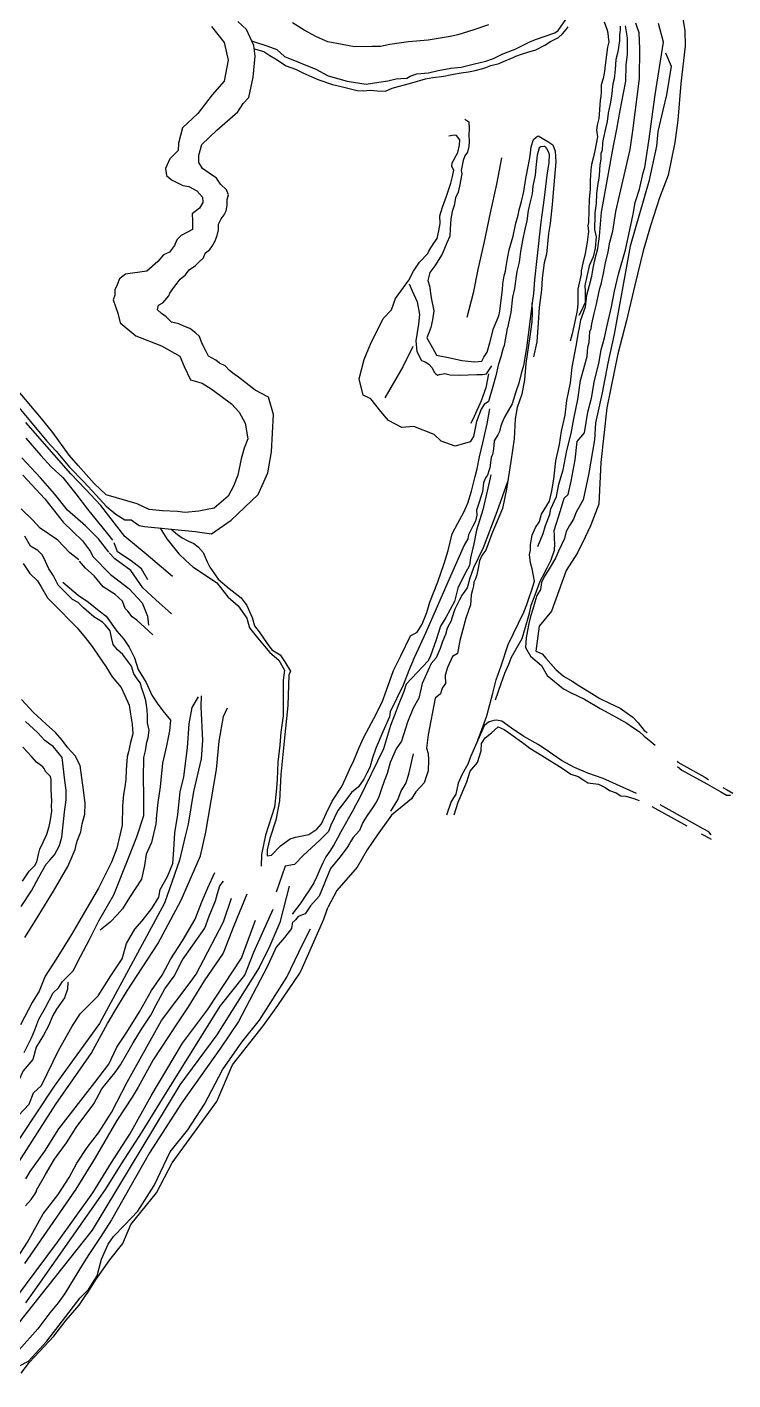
# Model space of a CAD drawing. Extents: x 73536 to 75854, y 478530 to 482386.
# Drawn here: x 74569 to 75091, y 478776 to 479776 of the extents above; entities that cross this region are included whole.
import ezdxf

# ---------------------------------------------------------------- set-up
doc = ezdxf.new("R2010")
doc.units = 0

msp = doc.modelspace()

# ---------------------------------------------------------------- linework, layer by layer
at = {"layer": 'TOPO_250913', "color": 30}
for points in [[(74705.376, 479776.6, 1669.917), (74714.884, 479764.715, 1669.961), (74717.855, 479751.642, 1669.999), (74714.884, 479736.192, 1670.044), (74705.97, 479726.09, 1670.082), (74695.274, 479712.423, 1670.132), (74683.984, 479701.727, 1670.176), (74681.122, 479690.386, 1670.209), (74680.796, 479685.05, 1670.312), (74674.625, 479678.788, 1670.356), (74671.443, 479671.712, 1670.364), (74672.291, 479666.602, 1670.1), (74675.938, 479663.2, 1670.13), (74684.238, 479659.09, 1671.092), (74688.708, 479658.3, 1671.546), (74694.553, 479655.11, 1671.784), (74698.734, 479650.48, 1671.676), (74698.931, 479646.479, 1671.693), (74696.488, 479642.439, 1671.546), (74691.063, 479638.152, 1671.367), (74691.3, 479633.306, 1671.259), (74691.3, 479626.512, 1671.108), (74682.996, 479622.133, 1670.899), (74679.826, 479618.963, 1670.8), (74678.014, 479614.886, 1670.7), (74674.359, 479609.751, 1670.56), (74670.072, 479607.953, 1670.892), (74665.841, 479602.858, 1670.299), (74657.643, 479595.838, 1670.376), (74641.971, 479593.488, 1670.456), (74637.335, 479590.058, 1670.623), (74635.603, 479585.647, 1670.361), (74634.053, 479581.924, 1670.386), (74634.077, 479578.185, 1670.398), (74632.832, 479574.51, 1670.419), (74636.21, 479564.883, 1670.668), (74637.836, 479557.521, 1670.679), (74649.628, 479548.052, 1670.72), (74668.496, 479540.714, 1670.774), (74682.124, 479533.027, 1670.817), (74685.269, 479525.34, 1670.839), (74689.811, 479515.556, 1670.868), (74698.546, 479513.11, 1670.893), (74705.185, 479508.917, 1670.914), (74712.523, 479503.326, 1670.939), (74720.272, 479497.788, 1670.905), (74725.955, 479491.668, 1670.875), (74730.327, 479483.579, 1670.842), (74732.295, 479471.993, 1670.8), (74729.453, 479464.998, 1670.773), (74727.267, 479457.128, 1670.743), (74724.862, 479445.105, 1670.699), (74721.802, 479436.798, 1670.668), (74717.648, 479429.584, 1670.638), (74707.374, 479420.621, 1670.589), (74702.127, 479419.747, 1670.57), (74696.007, 479418.435, 1670.547), (74685.951, 479417.342, 1670.511), (74680.267, 479418.216, 1670.49), (74669.118, 479418.653, 1670.45), (74659.281, 479419.747, 1670.415), (74650.537, 479423.9, 1670.38), (74627.496, 479430.586, 1670.294), (74618.834, 479438.941, 1670.108), (74606.926, 479452.259, 1670.709), (74600.332, 479459.926, 1670.366), (74588.233, 479476.529, 1670.322), (74579.863, 479486.81, 1670.161), (74557.278, 479513.518, 1671.313)], [(74560.635, 479497.946, 1674.06), (74572.87, 479483.2, 1673.48), (74583.779, 479470.055, 1672.963), (74590.532, 479462.864, 1673.244), (74600.597, 479450.895, 1672.836), (74611.053, 479440.076, 1672.286), (74620.278, 479430.356, 1672.52), (74627.696, 479422.124, 1672.703), (74634.67, 479416.164, 1673.413), (74641.435, 479411.986, 1674.831), (74646.002, 479412.001, 1676.829), (74652.088, 479407.814, 1678.886), (74655.914, 479407.027, 1680.431), (74693.246, 479403.462, 1687.071), (74705.32, 479401.706, 1688.826), (74720.073, 479411.86, 1685.825), (74739.875, 479430.852, 1686.917), (74747.044, 479446.729, 1686.833), (74749.745, 479462.349, 1687.052), (74751.149, 479489.857, 1687.432), (74747.5, 479502.769, 1687.617), (74737.675, 479507.821, 1687.769), (74725.298, 479517.486, 1687.986), (74722.175, 479519.712, 1687.943), (74718.825, 479522.274, 1687.395), (74715.644, 479525.772, 1686.406), (74711.276, 479527.724, 1686.382), (74708.583, 479529.945, 1686.141), (74703.271, 479532.917, 1686.641), (74701.085, 479537.322, 1686.194), (74698.432, 479542.165, 1686.736), (74696.629, 479547.547, 1687.13), (74693.589, 479550.248, 1686.536), (74689.311, 479553.542, 1687), (74685.097, 479555.258, 1687.437), (74681.223, 479556.894, 1686.22), (74675.856, 479557.997, 1685.181), (74671.969, 479562.048, 1685.589), (74668.485, 479564.637, 1685.251), (74665.456, 479567.26, 1684.439), (74666.298, 479570.793, 1684.559), (74669.478, 479572.482, 1685.973), (74673.996, 479577.676, 1687.575), (74674.714, 479579.596, 1687.797), (74677.491, 479583.697, 1687.79), (74680.088, 479587.008, 1688.018), (74682.2, 479589.821, 1688.059), (74686.167, 479592.999, 1688.428), (74688.887, 479596.871, 1689.271), (74693.508, 479599.916, 1688.977), (74696.054, 479602.545, 1688.226), (74699.597, 479605.554, 1687.485), (74700.827, 479609.155, 1687.868), (74704.233, 479611.934, 1687.392), (74706.009, 479614.183, 1687.244), (74708.137, 479618.246, 1687.771), (74709.509, 479622.205, 1687.666), (74710.606, 479626.336, 1688.024), (74710.638, 479630.664, 1688.325), (74712.511, 479634.409, 1689.592), (74714.671, 479637.422, 1690.182), (74716.34, 479640.479, 1690.352), (74716.997, 479644.591, 1689.789), (74716.999, 479648.826, 1689.716), (74718.064, 479652.164, 1689.299), (74716.555, 479655.88, 1688.606), (74712.056, 479660.024, 1688.114), (74709.241, 479664.446, 1688.168), (74703.609, 479668.293, 1687.061), (74698.847, 479671.716, 1686.605), (74696.146, 479676.059, 1686.651), (74696.146, 479681.525, 1686.699), (74698.332, 479689.394, 1686.772), (74709.481, 479700.106, 1686.909), (74724.783, 479713.659, 1687.091), (74728.812, 479719.646, 1686.695), (74733.023, 479724.137, 1686.358), (74736.11, 479739.294, 1685.509), (74737.794, 479754.732, 1684.658), (74736.672, 479762.592, 1684.222), (74731.338, 479774.381, 1682.092), (74724.882, 479780.275, 1680.653)], [(74735.074, 479766.123, 1688.437), (74736.449, 479765.564, 1688.424), (74746.29, 479762.447, 1688.156), (74753.626, 479759.585, 1687.994), (74759.327, 479754.585, 1688.757), (74771.02, 479749.82, 1689.447), (74782.626, 479745.085, 1688.999), (74791.703, 479740.3, 1689.636), (74799.626, 479738.085, 1689.591), (74805.782, 479736.292, 1689.261), (74819.688, 479734.087, 1689.687), (74829.149, 479735.582, 1689.813), (74835.645, 479736.6, 1689.757), (74841.892, 479738.057, 1689.486), (74845.39, 479738.207, 1689.514), (74849.735, 479738.453, 1690.425), (74852.323, 479739.943, 1689.734), (74857.136, 479741.638, 1689.02), (74865.785, 479742.354, 1688.589), (74873.055, 479744.041, 1688.582), (74882.224, 479745.736, 1688.17), (74889.92, 479746.478, 1688.22), (74899.706, 479749.138, 1688.404), (74908.139, 479751.106, 1688.158), (74913.739, 479752.906, 1687.807), (74920.608, 479756.499, 1687.788), (74929.739, 479759.906, 1687.774), (74941.173, 479765.463, 1687.615), (74945.639, 479767.206, 1687.607), (74959.192, 479772.062, 1687.965), (74961.628, 479773.806, 1688.221), (74967.336, 479781.789, 1688.27)], [(74737.032, 479760.069, 1686.198), (74738.031, 479759.783, 1686.233), (74744.048, 479758.164, 1686.156), (74748.501, 479755.216, 1686.002), (74752.748, 479752.698, 1685.933), (74760.662, 479747.581, 1685.996), (74767.389, 479745.015, 1686.078), (74773.007, 479742.396, 1686.149), (74779.478, 479739.376, 1686.23), (74784.776, 479737.146, 1686.296), (74794.827, 479733.785, 1686.417), (74801.161, 479732.275, 1686.504), (74808.026, 479730.485, 1686.53), (74813.05, 479729.244, 1686.61), (74817.439, 479729.2, 1687.047), (74822.966, 479729.59, 1687.229), (74827.951, 479729.17, 1687.07), (74834.061, 479728.855, 1687.225), (74838.918, 479731.18, 1686.981), (74853.466, 479735.027, 1686.55), (74863.539, 479738.003, 1686.337), (74869.023, 479738.996, 1685.407), (74877.023, 479739.996, 1685.398), (74881.904, 479740.915, 1685.622), (74884.351, 479741.44, 1685.683), (74889.811, 479742.307, 1685.731), (74895.414, 479743.256, 1685.839), (74900.279, 479744.147, 1685.669), (74905.834, 479745.702, 1685.724), (74908.16, 479746.312, 1686.008), (74911.839, 479747.706, 1685.802), (74917.92, 479749.387, 1686.24), (74921.269, 479750.885, 1686.089), (74928.335, 479753.816, 1686.072), (74930.327, 479754.832, 1686.198), (74934.417, 479756.165, 1686.224), (74939.206, 479757.603, 1686.372), (74945.18, 479759.409, 1686.202), (74951.846, 479762.946, 1685.624), (74955.898, 479765.458, 1685.548), (74961.792, 479768.461, 1686.281), (74964.908, 479771.336, 1686.631), (74967.577, 479774.468, 1686.526), (74969.069, 479776.439, 1686.701)], [(74910.2, 479777.99, 1668.673), (74899.41, 479774.28, 1668.898), (74887.4, 479770.55, 1669.144), (74881.83, 479769.2, 1669.742), (74865.477, 479766.524, 1669.67), (74850.985, 479765.269, 1669.472), (74837.124, 479763.344, 1669.271), (74830.213, 479761.776, 1668.603), (74824.09, 479761.92, 1669.595), (74811.182, 479761.618, 1670.197), (74802.048, 479763.359, 1670.003), (74791.396, 479765.287, 1669.336), (74783.125, 479769.128, 1669.379), (74773.968, 479773.99, 1669.645), (74765.411, 479779.34, 1669.938)], [(74902.365, 479249.258, 1730.636), (74902.553, 479249.891, 1730.558), (74904.204, 479254.336, 1730.002), (74908.786, 479267.113, 1728.697), (74913.237, 479283.805, 1726.599), (74915.838, 479293.793, 1726.049), (74919.366, 479304.049, 1724.797), (74924.752, 479319.863, 1724.791), (74936.344, 479343.705, 1720.525), (74938.478, 479349.516, 1720.074), (74939.995, 479353.924, 1719.697), (74942.123, 479360.324, 1718.806), (74944.045, 479366.723, 1718.027), (74943.471, 479370.61, 1718.034), (74942.331, 479375.843, 1717.567), (74941.165, 479380.258, 1717.61), (74940.377, 479386.388, 1717.366), (74941.178, 479389.564, 1717.22), (74941.144, 479393.711, 1717.04), (74942.403, 479400.665, 1715.551), (74944.814, 479406.375, 1715.107), (74947.534, 479410.268, 1714.631), (74947.713, 479410.807, 1714.509), (74949.18, 479416.27, 1713.703), (74955.249, 479425.723, 1712.742), (74957.007, 479433.484, 1711.546), (74958.338, 479442.146, 1710.411), (74959.884, 479455.532, 1708.998), (74962.668, 479467.697, 1708.234), (74964.034, 479477.447, 1707.719), (74966.681, 479489.399, 1706.688), (74967.917, 479500.331, 1706.097), (74970.633, 479513.259, 1704.926), (74972.009, 479524.905, 1704.226), (74974.794, 479540.431, 1703.284), (74976.71, 479550.433, 1702.676), (74977.402, 479553.941, 1701.17), (74978.303, 479559.841, 1700.906), (74981.803, 479569.341, 1701.162), (74982.902, 479578.041, 1701.349), (74984.87, 479585.485, 1700.698), (74986.492, 479592.043, 1700.704), (74987.323, 479596.529, 1700.818), (74988.469, 479603.228, 1701.056), (74991.021, 479612.579, 1701.082), (74992.242, 479621.774, 1701.193), (74993.537, 479639.404, 1700.452), (75002.571, 479688.328, 1700.652), (75004.953, 479700.836, 1700.859), (75007.431, 479714.634, 1700.696), (75009.797, 479727.301, 1701.1), (75011.513, 479736.304, 1701.547), (75011.879, 479748.065, 1701.471), (75012.721, 479756.169, 1701.418), (75012.931, 479762.694, 1701.375), (75012.931, 479768.272, 1701.339), (75011.872, 479774.071, 1701.554), (75011.248, 479777.218, 1701.677)], [(74915.216, 479279.029, 1729.026), (74919.399, 479291.13, 1729.545), (74922.204, 479298.569, 1729.868), (74925.07, 479305.276, 1730.163), (74927.021, 479310.581, 1730.392), (74935.019, 479324.244, 1729.965), (74937.922, 479334.34, 1730.058), (74940.381, 479343.11, 1730.139), (74941.68, 479349.014, 1730.193), (74944.504, 479356.615, 1730.608), (74948.358, 479366.636, 1730.332), (74950.139, 479369.902, 1730.612), (74953.376, 479376.471, 1730.689), (74956.342, 479382.449, 1730.332), (74958.976, 479389.688, 1729.933), (74959.06, 479394.256, 1729.935), (74958.93, 479398.211, 1729.377), (74958.889, 479400.716, 1729.309), (74958.653, 479404.092, 1729.566), (74963.455, 479418.913, 1729.165), (74966.162, 479428.071, 1728.744), (74968.935, 479430.623, 1728.851), (74971.287, 479440.477, 1728.695), (74974.221, 479456.484, 1729.036), (74975.726, 479469.817, 1729.003), (74981.119, 479476.371, 1729.359), (74983.612, 479491.668, 1728.869), (74986.157, 479502.023, 1730.3), (74988.388, 479514.881, 1729.644), (74991.579, 479527.466, 1729.877), (74993.423, 479537.636, 1729.622), (74995.84, 479546.471, 1730.025), (74997.772, 479555.757, 1729.761), (75001.116, 479569.533, 1730.259), (75003.283, 479580.939, 1729.458), (75006.263, 479593.573, 1729.817), (75011.446, 479611.488, 1731.597), (75014.528, 479626.356, 1731.528), (75017.094, 479638.049, 1731.727), (75018.592, 479646.479, 1731.494), (75021.815, 479656.44, 1731.055), (75024.4, 479668.429, 1730.651), (75025.749, 479672.429, 1730.6), (75028.507, 479691.96, 1730.503), (75033.326, 479726.129, 1731.777), (75039.507, 479765.119, 1732.479), (75035.741, 479778.935, 1732.651)], [(75053.811, 479782.333, 1746.191), (75055.159, 479773.794, 1746.271), (75055.41, 479762.066, 1746.378), (75052.172, 479734.609, 1744.784), (75049.985, 479707.387, 1745.392), (75047.867, 479690.988, 1746.521), (75042.886, 479666.828, 1746.295), (75036.415, 479650.06, 1744.55), (75029.793, 479629.42, 1744.449), (75024.535, 479610.884, 1744.59), (75018.361, 479585.577, 1743.272), (75012.139, 479559.342, 1743.2), (75005.658, 479534.591, 1742.901), (74997.581, 479494.712, 1742), (74993.089, 479454.281, 1741.855), (74991.664, 479423.592, 1741.44), (74985.55, 479407.516, 1740.912), (74981.673, 479399.115, 1740.964), (74975.943, 479387.551, 1740.221), (74967.575, 479374.691, 1740.11), (74956.587, 479344.515, 1740.163), (74947.483, 479333.312, 1739.471), (74945.188, 479314.919, 1737.846), (74949.665, 479313.037, 1738.005), (74952.487, 479309.824, 1738.02), (74959.908, 479301.282, 1739.421), (74965.468, 479296.553, 1739.837), (74971.846, 479292.798, 1740.341), (74977.691, 479289.103, 1740.505), (74984.435, 479284.907, 1740.572), (74992.299, 479280.005, 1740.975), (74999.594, 479276.514, 1741.147), (75007.371, 479272.802, 1740.721), (75014.245, 479267.895, 1741.391), (75016.89, 479266.181, 1741.306), (75020.843, 479262.095, 1741.602), (75025.137, 479256.224, 1742.125), (75027.323, 479254.96, 1741.204)], [(74946.558, 479392.369, 1716.196), (74950.488, 479401.816, 1716.032), (74952.332, 479407.931, 1715.93), (74955.354, 479416.012, 1715.791), (74956.084, 479420.206, 1714.881), (74960.363, 479429.226, 1715.882), (74962.031, 479438.304, 1714.696), (74965.285, 479449.045, 1714.904), (74967.947, 479463.313, 1714.965), (74971.334, 479475.83, 1715.576), (74973.246, 479486.666, 1715.095), (74976.185, 479500.868, 1714.951), (74978.23, 479515.001, 1714.435), (74981.382, 479526.651, 1714.628), (74983.003, 479532.706, 1716.262), (74983.415, 479539.711, 1713.775), (74984.63, 479542.968, 1714.049), (74985.021, 479551.237, 1713.587), (74986.043, 479553.534, 1714.205), (74986.568, 479556.873, 1713.554), (74988.103, 479564.541, 1713.669), (74989.902, 479571.441, 1713.537), (74991.678, 479579.721, 1713.679), (74992.728, 479584.095, 1713.929), (74993.334, 479586.12, 1714.07), (74995.101, 479594.169, 1714.23), (74996.701, 479602.069, 1714.386), (74998.602, 479610.052, 1714.544), (74999.901, 479617.369, 1714.688), (75002.032, 479625.346, 1714.454), (75004.199, 479640.015, 1714.737), (75014.867, 479685.815, 1714.097), (75016.717, 479699.442, 1714.63), (75021.786, 479738.105, 1715.387), (75022.045, 479760.492, 1717.524), (75021.35, 479772.075, 1715.328), (75020.074, 479776.183, 1715.809), (75018.959, 479779.184, 1715.422)], [(74995.53, 479780.049, 1686.494), (74997.488, 479774.624, 1686.371), (74998.194, 479771.87, 1686.054), (74998.553, 479768.706, 1686.07), (74999.12, 479765.216, 1686.338), (74998.18, 479761.318, 1685.873), (74996.412, 479748.145, 1685.832), (74995.917, 479743.279, 1685.661), (74994.806, 479738.332, 1685.468), (74993.49, 479733.418, 1685.455), (74993.419, 479728.297, 1685.49), (74993.119, 479724.887, 1685.515), (74992.668, 479722.103, 1685.609), (74992.074, 479715.012, 1685.853), (74991.666, 479708.628, 1685.556), (74990.515, 479703.735, 1685.614), (74989.864, 479699.993, 1686.276), (74990.764, 479695.093, 1686.571), (74990.764, 479695.093, 1686.571), (74988.652, 479684.727, 1687.196), (74987.724, 479680.36, 1687.46), (74986.23, 479674.757, 1687.686), (74985.706, 479670.809, 1688.994), (74985.189, 479662.76, 1690.091), (74985.273, 479656.169, 1691.014), (74984.573, 479649.068, 1691.403), (74984.173, 479640.568, 1691.759), (74983.973, 479631.669, 1692.646), (74983.473, 479629.513, 1692.895), (74984.073, 479625.013, 1693.405), (74982.973, 479617.313, 1693.755), (74981.573, 479608.913, 1695.291), (74979.837, 479601.715, 1695.708), (74978.622, 479596.117, 1696.308), (74978.496, 479593.556, 1696.751), (74976.161, 479582.464, 1697.572), (74976.117, 479577.297, 1697.979), (74976.124, 479571.883, 1698.433), (74975.624, 479566.659, 1698.967), (74974.357, 479560.937, 1699.537), (74973.264, 479555.196, 1700.109), (74971.974, 479549.527, 1700.698), (74970.568, 479544.089, 1701.245)], [(75007.457, 479776.842, 1701.523), (75007.489, 479773.868, 1701.611), (75006.972, 479770.365, 1700.716), (75006.942, 479766.038, 1700.153), (75005.68, 479757.82, 1700.471), (75004.272, 479752.312, 1700.872), (75003.639, 479744.801, 1701.277), (75002.965, 479737.905, 1700.789), (75002.041, 479734.181, 1699.788), (75000.966, 479725.089, 1700.817), (75000.01, 479719.581, 1700.289), (74998.565, 479712.569, 1700.897), (74997.714, 479706.363, 1700.363), (74996.56, 479701.144, 1701.328), (74994.898, 479693.466, 1701.311), (74994.424, 479690.76, 1700.778), (74994.125, 479685.16, 1700.84), (74993.224, 479682.66, 1700.484), (74993.189, 479678.484, 1700.686), (74992.391, 479674.499, 1700.599), (74992.024, 479666.76, 1700.761), (74991.573, 479664.568, 1701.402), (74990.773, 479659.169, 1700.763), (74989.973, 479652.969, 1700.759), (74989.705, 479645.946, 1700.64), (74988.673, 479638.969, 1700.586), (74988.773, 479637.213, 1700.536), (74988.373, 479626.613, 1700.593), (74989.673, 479621.213, 1700.765), (74988.873, 479612.813, 1700.734), (74987.473, 479606.413, 1700.741), (74984.483, 479599.756, 1700.578), (74982.851, 479591.856, 1700.217), (74981.483, 479586.556, 1700.118), (74981.247, 479584.992, 1700.324), (74981.483, 479581.256, 1701.08), (74981.483, 479578.256, 1701.307), (74981.545, 479572.556, 1701.061), (74978.593, 479566.19, 1700.272), (74976.781, 479563.066, 1700.294)], [(75040.825, 479757.078, 1732.635), (75045.191, 479747.361, 1732.877), (75041.776, 479726.159, 1732.064), (75038.922, 479714.743, 1731.675), (75035.354, 479699.045, 1731.146), (75034.335, 479688.236, 1731.139), (75028.575, 479662.066, 1730.807), (75014.764, 479614.291, 1731.409), (75002.952, 479549.195, 1729.963), (74998.193, 479527.779, 1729.441), (74994.029, 479505.768, 1730.009), (74989.27, 479483.757, 1729.846), (74988.561, 479471.081, 1729.588), (74984.065, 479445.228, 1730.123), (74980.19, 479426.828, 1729.917), (74974.897, 479417.689, 1729.983), (74972.988, 479412.393, 1730.278), (74969.866, 479407.866, 1730.194), (74967.615, 479403.299, 1730.133), (74966.173, 479398.132, 1729.917), (74963.958, 479393.575, 1729.805), (74961.852, 479388.935, 1729.988), (74959.822, 479384.131, 1730.038), (74957.144, 479379.463, 1730.322), (74954.293, 479374.604, 1730.358), (74951.413, 479370.475, 1730.506), (74949.371, 479365.723, 1730.521), (74948.524, 479360.495, 1730.381), (74945.905, 479356.088, 1730.646), (74944.317, 479351.051, 1730.665), (74942.851, 479345.983, 1730.574), (74941.073, 479340.694, 1730.656), (74939.816, 479335.3, 1730.426), (74939.017, 479330.107, 1730.257), (74937.841, 479324.688, 1730.386), (74937.381, 479317.632, 1730.605), (74941.145, 479311.32, 1730.55), (74949.191, 479304.346, 1731.301), (74953.548, 479297.009, 1732.53), (74965.645, 479287.113, 1733.778), (74971.283, 479284.233, 1734.243), (74981.108, 479279.377, 1735.251), (74992.727, 479272.547, 1736.224), (74999.09, 479269.229, 1736.895), (75006.074, 479265.289, 1737.426), (75012.416, 479261.687, 1738.414), (75016.598, 479258.874, 1739.15), (75021.446, 479255.476, 1739.692), (75025.209, 479252.059, 1739.852), (75030.214, 479247.979, 1740.193), (75033.364, 479245.515, 1740.349)], [(74892.741, 479708.098, 1685.435), (74895.612, 479706.076, 1685.255), (74895.922, 479700.934, 1684.827), (74895.582, 479696.513, 1684.396), (74895.788, 479691.606, 1683.938), (74895.708, 479687.898, 1683.426), (74894.583, 479683.823, 1683.121), (74892.719, 479681.099, 1683.158), (74891.446, 479677.625, 1682.84), (74889.897, 479670.246, 1681.919), (74890.437, 479667.856, 1681.748), (74888.81, 479658.645, 1679.54), (74887.604, 479654.303, 1679.028), (74885.786, 479650.121, 1678.889), (74884.715, 479644.429, 1678.246), (74883.389, 479639.797, 1677.523), (74882.271, 479634.562, 1677.173), (74881.873, 479627.119, 1676.672), (74881.614, 479621.609, 1676.109), (74879.354, 479616.78, 1675.631), (74875.986, 479608.359, 1674.819), (74870.372, 479599.658, 1673.891), (74866.723, 479594.886, 1673.496), (74865.319, 479588.991, 1673.097), (74866.632, 479584.964, 1672.818), (74867.847, 479576.138, 1672.097), (74869.795, 479566.463, 1671.424), (74868.804, 479559.745, 1671.391), (74867.528, 479554.167, 1671.475), (74865.938, 479550.224, 1671.269), (74864.435, 479546.445, 1671.33), (74868.817, 479539.23, 1671.067), (74871.679, 479533.834, 1671.087), (74880.529, 479532.007, 1670.895), (74890.485, 479529.74, 1670.938), (74899.682, 479528.718, 1670.588), (74905.15, 479529.171, 1670.487), (74906.731, 479532.127, 1670.668), (74909.024, 479535.98, 1671.23), (74911.046, 479542.915, 1670.261), (74913.701, 479553.437, 1672.145), (74915.716, 479558.181, 1672.497), (74917.729, 479562.803, 1672.842), (74918.575, 479566.181, 1673.227), (74919.792, 479576.299, 1673.452), (74920.356, 479582.052, 1673.629), (74920.79, 479586.524, 1673.932), (74921.681, 479592.454, 1674.475), (74922.67, 479595.702, 1674.747), (74923.096, 479599.381, 1674.994), (74924.072, 479605.129, 1675.58), (74925.367, 479611.539, 1676.044), (74928.368, 479621.737, 1677.105), (74930.329, 479631.316, 1678.204), (74932.034, 479637.147, 1678.828), (74932.84, 479641.17, 1679.202), (74934.406, 479647.355, 1679.73), (74936.359, 479654.645, 1680.366), (74937.826, 479664.195, 1681.394), (74939.594, 479674.36, 1682.577), (74940.825, 479681.113, 1683.556), (74941.681, 479687.608, 1684.411), (74943.263, 479693.007, 1685.147), (74945.357, 479694.81, 1685.601), (74946.856, 479695.776, 1685.946), (74953.934, 479691.675, 1686.505), (74957.679, 479689.292, 1686.878), (74959.382, 479684.525, 1687.327), (74959.998, 479676.626, 1687.959), (74958.374, 479659.542, 1689.624), (74957.183, 479645.074, 1691.116), (74955.674, 479630.957, 1692.586), (74954.391, 479623.64, 1693.301), (74952.922, 479608.428, 1694.877), (74951.251, 479602.033, 1695.71), (74949.867, 479590.681, 1696.988), (74949.174, 479582.065, 1697.902), (74947.553, 479569.007, 1699.259), (74946.834, 479557.64, 1700.179), (74945.796, 479543.624, 1701.553), (74943.489, 479532.458, 1702.701)], [(74951.798, 479687.954, 1688.989), (74950.954, 479687.994, 1688.691), (74948.857, 479687.74, 1688.086), (74947.546, 479686.981, 1687.647), (74946.189, 479681.514, 1686.825), (74945.146, 479672.494, 1686.549), (74944.546, 479666.794, 1686.437), (74942.852, 479658.665, 1686.767), (74942.328, 479653.028, 1686.37), (74940.646, 479646.094, 1686.717), (74939.394, 479640.618, 1687.174), (74938.364, 479632.949, 1686.469), (74936.895, 479626.744, 1686.366), (74935.34, 479618.408, 1686.775), (74933.727, 479610.469, 1687.05), (74932.863, 479602.52, 1686.953), (74931.145, 479595.621, 1686.822), (74930.554, 479592.046, 1686.847), (74929.852, 479586.703, 1687.837), (74929.254, 479583.023, 1687.829), (74927.822, 479576.694, 1687.848), (74926.737, 479565.145, 1688.301), (74924.071, 479554.006, 1687.494), (74923.947, 479553.364, 1687.511), (74922.441, 479544.97, 1686.626), (74921.601, 479540.76, 1686.863), (74920.693, 479538.067, 1687.623), (74919.258, 479532.58, 1686.998), (74917.346, 479526.293, 1686.809), (74915.591, 479518.35, 1687.033), (74913.43, 479510.451, 1687.239), (74910.132, 479499.58, 1686.883), (74906.964, 479497.284, 1686.928), (74904.627, 479493.839, 1687.295), (74901.264, 479484.677, 1687.505), (74899.148, 479473.5, 1687.609), (74896.49, 479469.643, 1687.652), (74885.485, 479466.564, 1687.756), (74875.126, 479470.088, 1687.857), (74870.039, 479475.03, 1687.922), (74855.064, 479481.073, 1688.069), (74846.112, 479480.312, 1688.152), (74836.327, 479485.404, 1688.253), (74830.657, 479492.044, 1688.333), (74823.081, 479501.373, 1688.443), (74817.552, 479504.254, 1688.5), (74814.5, 479516.188, 1688.613), (74818.181, 479530.49, 1688.748), (74822.816, 479541.816, 1688.86), (74832.259, 479560.832, 1689.054), (74838.534, 479567.254, 1689.137), (74841.377, 479575.674, 1689.43), (74851.219, 479589.054, 1686.886), (74854.665, 479595.788, 1686.372), (74859.12, 479602.371, 1686.655), (74865.347, 479608.864, 1688.118), (74866.047, 479610.664, 1687.877), (74867.436, 479613.097, 1687.566), (74869.717, 479616.596, 1687.41), (74872.112, 479620.046, 1686.861), (74873.378, 479625.56, 1686.324), (74874.499, 479631.105, 1686.187), (74874.259, 479636.687, 1686.751), (74876.099, 479643.057, 1686.756), (74879.17, 479651.205, 1686.552), (74882.283, 479660.895, 1686.379), (74883.525, 479665.67, 1686.266), (74884.446, 479670.394, 1686.528), (74883.146, 479673.194, 1686.414), (74883.246, 479675.894, 1686.296), (74884.246, 479677.594, 1686.491), (74886.197, 479681.179, 1687.58), (74887.35, 479683.452, 1686.808), (74888.774, 479688.976, 1687.484), (74889.065, 479692.915, 1687.212), (74886.402, 479696.063, 1686.869), (74884.69, 479696.335, 1687.532), (74880.704, 479695.488, 1688.315)], [(74951.798, 479687.954, 1688.989), (74953.081, 479686.4, 1688.908), (74954.186, 479684.222, 1688.95), (74955.046, 479682.352, 1689.041), (74954.803, 479676.02, 1689.569), (74953.267, 479666.728, 1690.822), (74951.368, 479649.999, 1692.449), (74948.768, 479631.929, 1693.906), (74945.752, 479605.23, 1696.192), (74944.093, 479589.364, 1697.943), (74943.391, 479579.39, 1699.176), (74942.494, 479572.35, 1699.972), (74940.874, 479560.404, 1701.137), (74938.233, 479539.163, 1702.549), (74936.075, 479526.194, 1703.57), (74934.197, 479520.079, 1704.56), (74932.501, 479513.023, 1705.034), (74930.352, 479506.7, 1704.572), (74927.514, 479497.726, 1704.87), (74922.301, 479488.515, 1702.638), (74920.817, 479485.12, 1702.609), (74919.301, 479481.415, 1702.102), (74918.201, 479477.315, 1701.98), (74916.901, 479474.815, 1701.701), (74915.089, 479471.719, 1701.435), (74914.339, 479470.337, 1701.052), (74913.869, 479464.185, 1700.748), (74913.001, 479460.215, 1700.961), (74911.981, 479458.081, 1700.953), (74911.155, 479450.576, 1700.763), (74910.602, 479449.015, 1700.804), (74909.501, 479445.115, 1701.099), (74908.001, 479443.115, 1700.744), (74906.498, 479439.247, 1700.542), (74905.801, 479432.615, 1701.074), (74902.301, 479422.015, 1700.921), (74901.323, 479419.202, 1700.932), (74901.609, 479415.539, 1700.946), (74900.492, 479411.113, 1700.964), (74898.47, 479407.397, 1700.98), (74895.327, 479401.046, 1701.007), (74894.95, 479398.036, 1701.019), (74892.072, 479393.258, 1701.15), (74878.373, 479361.958, 1701.499), (74863.873, 479328.658, 1701.716), (74855.272, 479310.058, 1701.909), (74851.172, 479300.758, 1702.461), (74847.072, 479289.758, 1702.31), (74837.58, 479270.139, 1702.248), (74836.996, 479266.394, 1702.297), (74831.996, 479255.293, 1702.172), (74827.196, 479243.793, 1703.103), (74826.589, 479242.497, 1703.128), (74824.47, 479236.1, 1702.74), (74822.384, 479228.91, 1701.81), (74820.283, 479224.851, 1702.819), (74818.005, 479220.414, 1702.596), (74814.067, 479214.77, 1703.643), (74808.867, 479210.47, 1703.14), (74803.267, 479202.77, 1703.407), (74798.889, 479197.134, 1703.753), (74793.567, 479186.47, 1700.416), (74791.947, 479181.787, 1704.192), (74785.542, 479175.236, 1704.906), (74773.367, 479164.07, 1705.737), (74766.651, 479157.317, 1705.916), (74759.959, 479156.104, 1704.968), (74753.127, 479136.839, 1700.963)], [(74919.677, 479679.486, 1682.734), (74916.005, 479660.082, 1680.555), (74911.474, 479639.019, 1678.738), (74906.737, 479616.518, 1676.433), (74902.331, 479597.087, 1674.452), (74898.817, 479579.539, 1672.614), (74894.03, 479561.688, 1671.071)], [(74851.604, 479586.47, 1685.998), (74853.795, 479581.244, 1686.132), (74857.413, 479573.056, 1685.579), (74859.249, 479563.838, 1683.261), (74858.322, 479556.59, 1682.195), (74856.406, 479544.389, 1679.916), (74857.173, 479536.417, 1680.715), (74860.677, 479529.843, 1681.165), (74863.316, 479528.911, 1681.162), (74865.943, 479526.966, 1681.465), (74868.596, 479524.423, 1681.706), (74870.049, 479521.284, 1682.055), (74871.301, 479520.016, 1682.275), (74872.447, 479519.035, 1682.111), (74874.036, 479519.509, 1682.045), (74877.78, 479520.174, 1681.288), (74881.887, 479519.138, 1680.458), (74888.873, 479518.878, 1680.493), (74901.472, 479519.445, 1679.975), (74905.586, 479519.488, 1679.398), (74908.549, 479519.827, 1679.768), (74912.676, 479525.791, 1679.498)], [(74942.242, 479572.382, 1699.466), (74942.406, 479565.263, 1700.941), (74942.042, 479558.259, 1701.739), (74940.733, 479547.482, 1702.539), (74937.765, 479527.516, 1704.356), (74936.652, 479515.553, 1705.771), (74934.795, 479504.938, 1706.697), (74931.38, 479495.089, 1707.016), (74929.827, 479486.606, 1708.253), (74929.038, 479471.89, 1710.356), (74926.639, 479455.232, 1712.2), (74923.374, 479434.734, 1714.511), (74920.538, 479420.289, 1716.375), (74912.488, 479401.628, 1718.886), (74908.038, 479389.689, 1719.764), (74905.12, 479385.604, 1720.185), (74903.489, 479381.786, 1720.427), (74902.571, 479376.247, 1721.05), (74901.581, 479371.273, 1722.055), (74900.502, 479368.474, 1721.76), (74899.298, 479365.957, 1722.027), (74899.029, 479363.262, 1722.581), (74898.379, 479360.185, 1722.726), (74897.349, 479356.556, 1722.466), (74896.801, 479349.085, 1723.881), (74893.367, 479339.428, 1724.502), (74891.125, 479330.856, 1725.173), (74888.869, 479322.785, 1726.23), (74887.157, 479313.228, 1726.466), (74883.606, 479310.916, 1727.693), (74879.854, 479302.842, 1728.522), (74878.001, 479297.102, 1729.432), (74878.379, 479291.026, 1729.441), (74875.863, 479287.624, 1729.639), (74874.75, 479283.41, 1730.173), (74870.814, 479280.147, 1731.402), (74865.573, 479253.149, 1733.509), (74864.351, 479243.31, 1734.172), (74865.663, 479239.242, 1734.42), (74865.839, 479234.684, 1734.722), (74865.55, 479226.41, 1735.231), (74862.617, 479217.528, 1735.619), (74856.492, 479210.946, 1736.312), (74853.136, 479205.887, 1736.391), (74847.733, 479201.342, 1735.874), (74838.469, 479193.617, 1734.852), (74827.976, 479178.905, 1734.353), (74820.397, 479168.087, 1734.269), (74813.018, 479155.39, 1734.098), (74798.163, 479138.042, 1732.011), (74791.515, 479125.497, 1731.279)], [(74854.23, 479540.046, 1680.404), (74846.75, 479525.136, 1683.771), (74833.506, 479502.313, 1688.384)], [(74910.052, 479519.854, 1680.142), (74908.275, 479509.643, 1682.272), (74904.754, 479500.083, 1683.974), (74899.543, 479488.363, 1685.974), (74897.116, 479483.171, 1686.722)], [(74675.538, 479405.153, 1685.971), (74680.327, 479401.125, 1685.761), (74683.78, 479398.798, 1685.65), (74688.313, 479396.313, 1685.504), (74692.261, 479394.412, 1685.377), (74695.478, 479392.072, 1685.274), (74699.28, 479387.832, 1685.154), (74702.35, 479380.959, 1685.02), (74704.251, 479377.011, 1684.942), (74707.76, 479372.04, 1685.02), (74710.392, 479368.156, 1685.08), (74718.581, 479361.219, 1685.217), (74727.354, 479354.347, 1685.359), (74731.452, 479348.792, 1685.407), (74735.549, 479339.937, 1685.474), (74737.153, 479333.732, 1685.518), (74740.549, 479329.137, 1685.558), (74746.549, 479320.736, 1685.561), (74750.025, 479315.894, 1685.563), (74756.149, 479312.137, 1685.565), (74759.538, 479307.16, 1685.567), (74763.772, 479300.158, 1685.57), (74762.636, 479297.092, 1687.652), (74761.725, 479274.726, 1689.079), (74759.152, 479248.509, 1688.836), (74756.728, 479223.739, 1686.659), (74755.639, 479204.382, 1687.101), (74752.884, 479190.057, 1687.487), (74748.66, 479176.467, 1687.421), (74746.457, 479168.019, 1687.697), (74746.457, 479163.611, 1687.573), (74749.73, 479164.177, 1687.71), (74756.47, 479171.067, 1687.897), (74763.527, 479176.138, 1687.995), (74767.445, 479177.554, 1688.804), (74777.467, 479179.47, 1689.268), (74783.167, 479183.37, 1688.813), (74786.767, 479187.37, 1688.379), (74790.474, 479195.575, 1687.65), (74794.567, 479203.97, 1686.883), (74801.785, 479214.896, 1686.211), (74804.747, 479221.383, 1686.451), (74807.388, 479227.52, 1686.3), (74810.555, 479234.119, 1685.818), (74814.595, 479243.792, 1685.801), (74818.121, 479251.498, 1685.584), (74825.496, 479265.293, 1685.6), (74831.496, 479277.293, 1685.602), (74834.672, 479286.058, 1685.861), (74839.973, 479300.758, 1685.943), (74845.321, 479311.519, 1686.005), (74852.448, 479326.204, 1686.091), (74857.492, 479328.948, 1686.121), (74861.092, 479334.948, 1686.157), (74864.492, 479343.647, 1686.148), (74866.892, 479351.147, 1686.139), (74872.805, 479366.29, 1686.123), (74877.375, 479379.787, 1686.108), (74880.368, 479389.453, 1686.097), (74883.267, 479401.67, 1686.084), (74887.497, 479409.628, 1686.075), (74891.954, 479417.716, 1686.066), (74894.851, 479424.381, 1686.058), (74897.555, 479433.209, 1686.049), (74900.264, 479443.959, 1686.037), (74901.68, 479449.62, 1686.031), (74903.415, 479458.47, 1685.984), (74905.936, 479468.916, 1685.927), (74909.045, 479483.048, 1685.851), (74911.001, 479494.115, 1685.793)], [(74676.501, 479370.192, 1671.299), (74657.236, 479386.748, 1670.513), (74641.453, 479399.773, 1670.145), (74623.709, 479422.518, 1670.266), (74612.261, 479434.587, 1671.041), (74601.505, 479446.097, 1671.118), (74589.118, 479460.074, 1670.694), (74568.308, 479483.965, 1670.188)], [(74568.223, 479472.447, 1656.887), (74579.321, 479459.526, 1657.198), (74587.068, 479451.103, 1657.254), (74595.64, 479443.215, 1656.926), (74605.211, 479431.129, 1657.146), (74613.783, 479419.782, 1657.009), (74628.673, 479401.655, 1657.805), (74632.34, 479397.061, 1658.267)], [(74629.594, 479388.224, 1655.832), (74622.036, 479397.958, 1654.195), (74612.267, 479407.556, 1653.547), (74599.064, 479419.119, 1653.689), (74589.518, 479431.292, 1653.602), (74579.076, 479443.003, 1653.75), (74565.302, 479457.812, 1653.109)], [(74565.942, 479444.997, 1642.451), (74582.16, 479427.617, 1642.866), (74595.853, 479410.238, 1642.235), (74610.059, 479396.406, 1641.83), (74616.126, 479388.5, 1641.447), (74617.81, 479385.01, 1640.847)], [(74911.878, 479445.253, 1700.955), (74909.138, 479433.289, 1700.987), (74905.923, 479419.341, 1701.026), (74901.292, 479404.348, 1702.925), (74899.192, 479394.248, 1702.408), (74896.892, 479384.048, 1702.556), (74896.192, 479378.147, 1702.828), (74891.792, 479370.647, 1702.61), (74887.492, 479361.548, 1702.469), (74884.992, 479351.548, 1702.583), (74878.592, 479339.948, 1702.317), (74874.692, 479333.348, 1702.362), (74871.392, 479323.248, 1702.506), (74867.276, 479311.399, 1703.233), (74865.592, 479307.848, 1703.054), (74849.209, 479290.583, 1702.234), (74847.664, 479285.071, 1702.224), (74843.816, 479275.914, 1702.08), (74840.618, 479267.639, 1702.331), (74837.729, 479260.112, 1702.384), (74834.776, 479250.234, 1702.469), (74832.444, 479242.877, 1702.415), (74814.589, 479205.764, 1703.935), (74812.119, 479201.358, 1704.116), (74809.384, 479196.225, 1704.386), (74806.452, 479191.038, 1704.571), (74803.922, 479186.471, 1704.677), (74801.052, 479181.326, 1704.71), (74798.547, 479176.748, 1704.656), (74795.902, 479171.821, 1704.617), (74792.903, 479167.214, 1704.631), (74790.02, 479163.05, 1704.613), (74787.614, 479158.597, 1704.661), (74785.504, 479153.63, 1704.686), (74783.339, 479148.459, 1704.756), (74780.954, 479143.827, 1704.943), (74777.879, 479138.538, 1705.29), (74774.697, 479133.766, 1705.437), (74771.504, 479129.017, 1705.532), (74768.222, 479124.664, 1705.77), (74765.024, 479120.467, 1705.892)], [(74924.236, 479440.149, 1713.901), (74916.401, 479417.998, 1716.103), (74906.064, 479391.372, 1719.3), (74899.132, 479376.543, 1717.362), (74896.371, 479368.943, 1718.401), (74894.375, 479361.697, 1718.4), (74891.512, 479357.689, 1717.136), (74889.922, 479355.604, 1716.863), (74889.768, 479354.601, 1717.044), (74888.638, 479352.89, 1716.216), (74885.28, 479345.975, 1716.35), (74882.868, 479338.726, 1716.412), (74882.693, 479337.837, 1716.369), (74879.617, 479331.983, 1716.478), (74878.256, 479327.162, 1716.363), (74876.097, 479322.091, 1716.228), (74874.304, 479316.891, 1716.7), (74871.341, 479309.983, 1716.683), (74867.794, 479305.931, 1716.866), (74861.09, 479290.964, 1716.657), (74858.647, 479280.239, 1717.631), (74854.566, 479272.805, 1717.34), (74850.148, 479262.363, 1717.408), (74845.803, 479248.552, 1718.521), (74841.957, 479242.664, 1718.107), (74837.571, 479232.734, 1718.233), (74835.196, 479224.557, 1718.298), (74832.959, 479218.913, 1718.15), (74830.906, 479212.366, 1718.331), (74828.943, 479206.656, 1718.303), (74827.191, 479203.423, 1718.32), (74824.984, 479199.985, 1718.223), (74822.586, 479196.793, 1718.232), (74820.443, 479193.56, 1718.16), (74818.802, 479190.857, 1718.374), (74817.247, 479188.205, 1718.243), (74814.92, 479182.326, 1718.288), (74812.414, 479179.637, 1718.157), (74810.084, 479177.339, 1718.238), (74808.5, 479174.641, 1718.382), (74807.43, 479172.845, 1718.492), (74805.754, 479169.753, 1716.413), (74800.306, 479162.772, 1716.642), (74793.326, 479154.43, 1716.935), (74785.087, 479133.906, 1715.031), (74778.543, 479126.772, 1715.035), (74774.538, 479120.86, 1714.605), (74769.398, 479118.888, 1714.556), (74767.512, 479116.335, 1713.828), (74766.012, 479114.983, 1714.231)], [(74607.298, 479382.339, 1638.989), (74600.803, 479387.588, 1639.159), (74591.97, 479397.034, 1638.706), (74578.721, 479405.769, 1641.144), (74573.166, 479412.007, 1640.882), (74564.781, 479420.174, 1640.495)], [(74667.385, 479405.932, 1688.46), (74672.384, 479397.899, 1688.307), (74681.221, 479386.873, 1688.533), (74686.539, 479381.936, 1688.648), (74691.638, 479377.323, 1688.758), (74700.378, 479371.497, 1688.925), (74709.361, 479365.427, 1689.098), (74717.616, 479354.987, 1689.31), (74725.142, 479348.432, 1689.469), (74731.455, 479339.449, 1690.278), (74733.596, 479332.193, 1688.37), (74739.349, 479324.736, 1688.766), (74748.549, 479313.937, 1689.244), (74755.124, 479308.264, 1689.413), (74759.265, 479300.879, 1689.457), (74758.463, 479293.447, 1688.126), (74758.489, 479281.001, 1687.476), (74758.427, 479267.039, 1687.089), (74756.627, 479255.193, 1686.901), (74755.828, 479245.439, 1687.219), (74754.335, 479232.791, 1687.834), (74754.027, 479220.138, 1687.839), (74753.294, 479210.905, 1687.95), (74751.977, 479199.591, 1688.376), (74745.228, 479179.039, 1688.678), (74742.439, 479164.719, 1688.438), (74742.027, 479156.138, 1688.905)], [(74566.878, 479018.374, 1610.129), (74572.476, 479029.184, 1610.504), (74574.887, 479034.996, 1610.393), (74577.94, 479042.927, 1610.826), (74582.839, 479051.704, 1610.719), (74588.463, 479062.538, 1610.954), (74592.279, 479066.094, 1611.29), (74595.28, 479070.704, 1611.53), (74603.103, 479078.747, 1612.215), (74608.573, 479089.268, 1612.086), (74615.226, 479101.753, 1612.471), (74622.146, 479115.652, 1609.99), (74633.273, 479134.976, 1609.357), (74644.323, 479162.775, 1609.575), (74650.335, 479177.755, 1609.485), (74655.547, 479193.432, 1609.393), (74655.485, 479208.312, 1609.359), (74655.227, 479221.352, 1609.33), (74655.362, 479236.244, 1609.814), (74656.561, 479241.296, 1611.247), (74657.652, 479247.649, 1611.395), (74658.731, 479250.857, 1611.687), (74659.314, 479256.678, 1611.632), (74658.186, 479261.952, 1611.002), (74658.061, 479267.108, 1611.128), (74657.787, 479271.476, 1610.414), (74656.94, 479278.475, 1609.793), (74655.39, 479283.167, 1609.606), (74653.7, 479288.069, 1609.667), (74652.88, 479291.371, 1609.625), (74650.57, 479294.409, 1610.128), (74647.969, 479298.209, 1609.637), (74646.221, 479303.876, 1609.754), (74643.48, 479307.794, 1609.614), (74639.975, 479312.606, 1609.31), (74635.91, 479316.014, 1609.699), (74632.878, 479319.79, 1610.167), (74631.433, 479324.936, 1609.643), (74630.508, 479329.909, 1608.653), (74627.059, 479334.061, 1608.69), (74625.002, 479336.315, 1609.432), (74618.464, 479340.223, 1610.3), (74610.778, 479347.01, 1610.385), (74606.911, 479350.941, 1610.683), (74602.762, 479353.175, 1610.096), (74596.34, 479359.455, 1610.232), (74592.233, 479363.684, 1610.082), (74588.604, 479370.753, 1610.437), (74585.215, 479375.703, 1610.662), (74582.826, 479381.339, 1611.257), (74580.498, 479385.937, 1611.674), (74577, 479389.47, 1610.983), (74571.636, 479392.633, 1610.445), (74567.441, 479399.892, 1610.652)], [(74658.5, 479367.707, 1655.31), (74653.685, 479375.806, 1654.892), (74646.184, 479381.752, 1656.414), (74636.081, 479388.257, 1657.779), (74633.412, 479394.909, 1658.009)], [(74617.81, 479385.01, 1640.847), (74630.692, 479371.571, 1639.453), (74637.009, 479367.034, 1639.476), (74644.268, 479361.337, 1639.771), (74654.176, 479350.688, 1639.723), (74658.131, 479340.791, 1639.721), (74658.932, 479334.069, 1639.773)], [(74675.857, 479342.557, 1655.665), (74664.378, 479352.982, 1654.156), (74654.643, 479361.665, 1654.241), (74645.82, 479374.469, 1653.993), (74634.082, 479383.303, 1655.971), (74629.876, 479387.735, 1655.832)], [(74566.335, 479379.757, 1595.052), (74571.201, 479372.338, 1595.172), (74576.84, 479367.016, 1595.323), (74579.637, 479362.497, 1595.381), (74584.195, 479354.476, 1595.45), (74588.177, 479350.432, 1595.248), (74606.067, 479332.083, 1595.691), (74612.002, 479324.988, 1595.465), (74617.198, 479318.397, 1594.619), (74622.003, 479311.602, 1594.633), (74627.301, 479303.534, 1594.771), (74632.131, 479295.868, 1595.14), (74638.667, 479288.003, 1594.864), (74641.346, 479282.274, 1594.824), (74644.602, 479275.111, 1594.88), (74645.453, 479268.375, 1595.107), (74646.764, 479260.94, 1595.11), (74647.355, 479253.755, 1595.067), (74645.526, 479247.481, 1595.035), (74644.153, 479240.66, 1595.011), (74643.053, 479236.926, 1594.802), (74642.262, 479227.358, 1595.394), (74642.077, 479220.128, 1595.417), (74641.284, 479214.658, 1595.483), (74640.415, 479208.933, 1595.421), (74639.891, 479203.602, 1595.357), (74639.756, 479200.59, 1595.426), (74639.33, 479186.24, 1595.446), (74635.569, 479169.283, 1595.47), (74631.433, 479159.117, 1595.37), (74621.82, 479139.891, 1595.172), (74610.557, 479120.339, 1594.965), (74601.977, 479105.591, 1595.069), (74590.696, 479087.383, 1594.568), (74582.606, 479074.747, 1594.781), (74578.054, 479063.616, 1595.895), (74573.008, 479055.167, 1595.535), (74564.394, 479038.808, 1595.294)], [(74662.084, 479327.102, 1638.791), (74655.899, 479332.596, 1638.651), (74650.354, 479337.891, 1638.898), (74646.926, 479340.392, 1638.019), (74643.523, 479344.536, 1637.875), (74641.582, 479346.428, 1637.958), (74639.606, 479351.831, 1636.409), (74634.161, 479356.74, 1636.419), (74625.318, 479362.544, 1638.412), (74618.755, 479370.526, 1638.684), (74612.395, 479376.415, 1639.052), (74607.863, 479381.514, 1638.981)], [(74595.501, 479365.989, 1611.161), (74606.789, 479356.448, 1610.718), (74614.415, 479351.213, 1611.494), (74622.517, 479344.765, 1610.932), (74627.607, 479340.843, 1611.274), (74635.58, 479329.633, 1611.515), (74640.557, 479323.911, 1611.325), (74644.659, 479317.815, 1611.411), (74648.436, 479309.915, 1610.981), (74651.334, 479301.459, 1611.457), (74657.049, 479291.724, 1611.543), (74661.257, 479282.336, 1611.99), (74665.212, 479276.56, 1612.468), (74669.558, 479270.939, 1612.157), (74675.077, 479263.923, 1611.57), (74674.429, 479256.02, 1611.21), (74672.259, 479245.027, 1611.776), (74669.256, 479232.102, 1612.006), (74667.549, 479214.734, 1611.432), (74665.843, 479203.065, 1611.595), (74664.847, 479193.899, 1611.642), (74664.314, 479187.211, 1611.253), (74661.08, 479173.427, 1611.705), (74657.24, 479164.872, 1613.365), (74655.804, 479156.418, 1612.151), (74653.785, 479146.332, 1611.614), (74649.639, 479140.014, 1611.75), (74644.918, 479132.797, 1612.136), (74639.641, 479124.576, 1611.915), (74635.833, 479120.027, 1611.636), (74630.6, 479114.703, 1611.116), (74623.179, 479108.719, 1612.491)], [(74697.852, 479281.94, 1639.635), (74697.532, 479274.087, 1639.664), (74698.892, 479248.948, 1639.355), (74697.88, 479235.473, 1639.295), (74692.097, 479211.229, 1639.141), (74688.102, 479187.068, 1639.025), (74686.326, 479179.254, 1638.987), (74681.899, 479160.4, 1639.006), (74670.62, 479128.772, 1639.681), (74622.652, 479039.845, 1640.294), (74589.187, 478993.452, 1640.588), (74552.052, 478937.307, 1640.08)], [(74562.839, 478971.875, 1639.486), (74570.651, 478980.224, 1638.918), (74573.885, 478988.614, 1639.255), (74579.75, 478993.977, 1639.653), (74592.351, 479019.876, 1639.683), (74602.291, 479037.24, 1640.05), (74608.385, 479046.901, 1639.322), (74621.746, 479060.318, 1638.848), (74631.065, 479075.028, 1639.549), (74639.525, 479087.454, 1639.241), (74642.71, 479098.774, 1639.471), (74648.746, 479109.388, 1639.101), (74654.109, 479115.715, 1639.327), (74661.24, 479124.773, 1638.247), (74666.406, 479133.158, 1638.528), (74667.447, 479138.718, 1639.001), (74672.874, 479148.494, 1638.349), (74676.803, 479157.95, 1637.391), (74677.602, 479168.14, 1638.17), (74678.433, 479180.701, 1638.784), (74680.49, 479194.304, 1638.255), (74682.337, 479210.92, 1638.539), (74684.905, 479222.09, 1639.111), (74687.786, 479243.539, 1638.94), (74688.954, 479261.305, 1638.74), (74691.202, 479273.311, 1638.012), (74695.861, 479281.117, 1639.027)], [(74567.378, 479103.231, 1595.196), (74575.47, 479115.928, 1595.257), (74581.981, 479126.801, 1595.427), (74588.796, 479137.611, 1595.83), (74599.148, 479155.7, 1596.199), (74602.52, 479163.214, 1595.962), (74604.584, 479168.458, 1596.286), (74605.693, 479172.914, 1596.375), (74606.453, 479175.17, 1596.567), (74608.945, 479181.326, 1596.602), (74609.761, 479187.275, 1596.061), (74611.787, 479194.476, 1595.272), (74611.988, 479202.347, 1595.312), (74611.124, 479210.441, 1595.541), (74609.569, 479221.348, 1595.169), (74608.381, 479230.378, 1595.18), (74604.687, 479237.544, 1595.356), (74599.343, 479243.581, 1594.907), (74594.986, 479249.082, 1594.635), (74590.128, 479254.722, 1594.184), (74583.168, 479260.934, 1594.109), (74573.626, 479269.977, 1594.155), (74565.001, 479279.179, 1594.413)], [(74561.079, 478934.3, 1653.224), (74590.406, 478980.085, 1653.508), (74616.437, 479017.616, 1654.006), (74628.619, 479039.789, 1654.44), (74636.238, 479052.531, 1654.438), (74643.066, 479063.816, 1654.36), (74665.651, 479098.638, 1654.637), (74683.099, 479130.808, 1654.675), (74697.42, 479163.704, 1654.623), (74701.301, 479181.288, 1655.013), (74709.232, 479227.5, 1655.207), (74711.009, 479248.531, 1655.619), (74714.202, 479266.728, 1654.542), (74717.29, 479272.992, 1654.268)], [(75019.552, 479209.795, 1740.118), (74994.77, 479220.928, 1737.958), (74983.576, 479224.748, 1737.122), (74973.56, 479229.082, 1736.261), (74964.165, 479234.148, 1735.344), (74955.212, 479240.19, 1734.495), (74946.814, 479246.02, 1733.746), (74936.149, 479251.935, 1733.54), (74927.115, 479257.926, 1732.605), (74919.946, 479263.291, 1731.035), (74915.962, 479263.958, 1730.506), (74913.975, 479263.81, 1730.228), (74910.564, 479262.769, 1729.702), (74908.946, 479261.613, 1729.409), (74906.932, 479259.67, 1729.013), (74896.916, 479236.834, 1731.335), (74894.83, 479231.409, 1732.024), (74890.592, 479223.964, 1732.54), (74887.67, 479217.444, 1733.002), (74886.035, 479209.226, 1733.482), (74882.579, 479203.779, 1734.031), (74879.005, 479193.851, 1734.717)], [(74564.859, 479126.312, 1580.228), (74572.37, 479137.855, 1580.447), (74577.877, 479147.949, 1580.237), (74583.223, 479157.405, 1580.339), (74585.958, 479160.49, 1580.533), (74589.321, 479164.402, 1580.032), (74593.088, 479171.32, 1579.61), (74594.937, 479177.468, 1580.256), (74595.743, 479186.58, 1580.129), (74596.802, 479195.847, 1580.089), (74598.026, 479204.97, 1580.069), (74598.122, 479212.26, 1580.055), (74596.953, 479219.42, 1580.053), (74595.103, 479236.246, 1580.296), (74588.681, 479244.214, 1580.174), (74582.37, 479248.927, 1580.06), (74576.798, 479254.807, 1580.484), (74567.869, 479263.026, 1579.799)], [(74884.641, 479193.968, 1737.326), (74887.752, 479203.438, 1736.846), (74893.996, 479218.278, 1737.149), (74896.573, 479226.295, 1736.963), (74901.888, 479232.76, 1738.027), (74904.685, 479241.315, 1737.367), (74905.031, 479246.625, 1736.515), (74907.674, 479250.891, 1736.497), (74912.376, 479254.578, 1737.356), (74914.912, 479256.775, 1736.804), (74917.278, 479259.016, 1736.867), (74921.603, 479257.144, 1736.918), (74926.647, 479253.58, 1737.211), (74926.647, 479253.58, 1737.211), (74936.314, 479246.82, 1737.88), (74940.767, 479243.201, 1737.219), (74949.585, 479237.932, 1738.402), (74964.469, 479228.45, 1739.478), (74971.016, 479224.086, 1739.352), (74976.458, 479222.309, 1739.289), (74979.92, 479220.213, 1739.437), (74983.568, 479217.545, 1739.395), (74991.472, 479216.767, 1740.255), (74996.256, 479214.094, 1741.135), (74999.454, 479212.022, 1740.855), (75004.502, 479210.367, 1741.569), (75007.964, 479208.051, 1741.332), (75011.504, 479207.834, 1740.386), (75017.449, 479206.134, 1740.752), (75021.51, 479204.508, 1740.613)], [(74565.787, 479144.957, 1579.607), (74570.758, 479152.418, 1579.982), (74574.779, 479156.562, 1579.057), (74576.246, 479159.368, 1579.087), (74577.553, 479164.617, 1578.593), (74578.584, 479168.502, 1579.694), (74581.282, 479174.298, 1579.928), (74583.681, 479179.719, 1579.769), (74585.583, 479185.442, 1579.911), (74586.557, 479190.327, 1579.51), (74587.558, 479196.694, 1579.587), (74587.103, 479200.617, 1579.343), (74587.53, 479204.088, 1579.593), (74587.054, 479212.591, 1579.661), (74587.052, 479216.521, 1579.569), (74586.84, 479220.128, 1579.708), (74586.563, 479222.255, 1579.86), (74582.981, 479225.869, 1579.782), (74581.452, 479228.48, 1579.73), (74580.792, 479229.42, 1579.445), (74579.848, 479230.3, 1579.37), (74576.185, 479232.924, 1579.447), (74572.578, 479236.795, 1579.513), (74565.921, 479243.875, 1579.794)], [(74837.851, 479196.61, 1733.208), (74843.195, 479204.998, 1732.758), (74845.65, 479211.81, 1731.549), (74849.15, 479217.21, 1730.583), (74851.351, 479224.11, 1729.652), (74854.74, 479239.123, 1727.025)], [(75049.456, 479233.556, 1740.819), (75050.143, 479232.891, 1740.807), (75070.021, 479221.714, 1741.696), (75072.641, 479220.153, 1741.815)], [(75049.757, 479229.703, 1740.806), (75052.984, 479227.063, 1740.888), (75071.404, 479216.811, 1741.305), (75081.788, 479210.882, 1742.236), (75086.053, 479208.518, 1742.42), (75088.889, 479208.443, 1742.515)], [(75083.319, 479214.157, 1742.293), (75085.971, 479212.746, 1742.41), (75090.759, 479210.054, 1742.624)], [(75030.944, 479200.182, 1740.396), (75054.356, 479187.186, 1740.294), (75056.792, 479185.733, 1740.265)], [(75074.55, 479179.152, 1741.381), (75072.845, 479181.472, 1740.972), (75068.868, 479183.673, 1740.255), (75058.767, 479189.343, 1741.173), (75036.998, 479201.262, 1740.629)], [(75067.29, 479179.919, 1740.141), (75069.803, 479178.611, 1740.112), (75074.707, 479175.889, 1741.475)], [(74568.086, 478904.95, 1669.939), (74572.059, 478909.748, 1669.78), (74573.755, 478911.783, 1669.642), (74574.405, 478912.968, 1669.934), (74576.027, 478915.698, 1670.139), (74576.197, 478916.617, 1669.678), (74582.789, 478928.033, 1669.684), (74589.5, 478939.43, 1669.652), (74598.235, 478951.486, 1669.526), (74605.308, 478962.975, 1669.749), (74618.395, 478980.4, 1669.416), (74624.27, 478991.409, 1669.934), (74633.957, 479003.278, 1669.918), (74638.263, 479009.224, 1669.543), (74641.788, 479015.585, 1669.093), (74647.617, 479025.525, 1670.158), (74653.621, 479035.648, 1668.843), (74660.629, 479045.995, 1669.185), (74664.538, 479053.574, 1669.144), (74670.985, 479065.478, 1669.213), (74677.729, 479074.818, 1667.701), (74684.04, 479086.727, 1668.956), (74700.514, 479110.221, 1668.711), (74703.689, 479119.113, 1668.658), (74708.494, 479130.415, 1667.991), (74709.863, 479135.863, 1668.398), (74711.655, 479141.536, 1668.328), (74714.385, 479145.018, 1668.644)], [(74568.284, 478924.879, 1655.269), (74571.448, 478930.402, 1655.326), (74582.159, 478945.399, 1655.492), (74592.546, 478961.916, 1655.667), (74619.304, 478996.219, 1656.058), (74629.481, 479009.588, 1656.085), (74635.52, 479022.383, 1655.522), (74642.788, 479033.35, 1655.375), (74652.24, 479048.455, 1655.413), (74661.11, 479064.254, 1655.175), (74669.09, 479075.562, 1655.104), (74675.275, 479087.633, 1654.999), (74683.967, 479100.895, 1655.083), (74693.28, 479116.941, 1655.22), (74698.273, 479129.698, 1655.185), (74702.709, 479140.004, 1655.374), (74707.963, 479151.422, 1655.36)], [(74762.838, 479141.142, 1702.006), (74756.043, 479114.304, 1702.442), (74748.444, 479097.142, 1702.749), (74740.774, 479081.089, 1703.262), (74709.3, 479031.316, 1703.601), (74682.067, 478994.319, 1701.187), (74617.243, 478887.016, 1701.947), (74529.364, 478776.31, 1702.09)], [(74731.521, 479135.322, 1685.652), (74721.901, 479111.929, 1684.931), (74714.11, 479091.694, 1684.57), (74700.132, 479071.4, 1683.807), (74688.075, 479052.088, 1683.941), (74679.928, 479039.523, 1682.605), (74662.296, 479012.821, 1683.265), (74651.134, 478992.764, 1683.764), (74646.828, 478985.192, 1683.718), (74635.46, 478968.005, 1684.524), (74619.514, 478940.5, 1684.075), (74605.288, 478917.341, 1684.899), (74600.139, 478910.19, 1684.394), (74567.258, 478862.393, 1684.73)], [(74517.963, 478820.649, 1670.491), (74522.609, 478826.254, 1670.697), (74528.08, 478832.424, 1670.932), (74541.375, 478842.529, 1670.873), (74554.187, 478854.39, 1670.342), (74569.353, 478878.07, 1670.479), (74581.128, 478899.054, 1671.207), (74592.027, 478913.382, 1671.302), (74600.134, 478925.897, 1671.268), (74605.828, 478936.523, 1671.591), (74613.46, 478948.102, 1671.688), (74621.875, 478959.048, 1671.816), (74631.549, 478973.897, 1671.701), (74643.05, 478996.436, 1670.881), (74668.428, 479041.91, 1669.984), (74690.526, 479071.102, 1669.492), (74694.168, 479076.121, 1669.502), (74714.379, 479115.019, 1669.923), (74720.219, 479132.432, 1669.802)], [(74564.737, 478781.231, 1723.305), (74570.944, 478789.328, 1723.075), (74578.242, 478797.414, 1723.664), (74588.873, 478808.785, 1724.463), (74598.119, 478820.393, 1724.725), (74607.617, 478831.607, 1724.939), (74612.171, 478838.14, 1724.76), (74613.937, 478841.044, 1724.837), (74619.689, 478850.018, 1724.981), (74630.4, 478865.021, 1725.303), (74639.958, 478877.182, 1726.342), (74645.775, 478891.278, 1726.033), (74664.715, 478914.494, 1726.858), (74676.3, 478936.67, 1725.642), (74709.476, 478982.007, 1728.698), (74720.958, 479009.119, 1727.77), (74743.912, 479038.249, 1728.861), (74754.372, 479053.051, 1729.218), (74770.71, 479077.068, 1729.98), (74772.624, 479081.212, 1730.135), (74788.379, 479116.823, 1729.726), (74791.515, 479125.497, 1731.279)], [(74568.254, 478833.266, 1701.758), (74577.238, 478846.04, 1702.314), (74626.985, 478917.094, 1700.881), (74638.865, 478936.07, 1700.751), (74654.118, 478959.672, 1700.914), (74669.292, 478984.173, 1699.977), (74711.726, 479052.69, 1700.533), (74729.99, 479075.575, 1700.917), (74736.679, 479092.359, 1700.703), (74751.004, 479124.178, 1701.647)], [(74560.102, 478835.664, 1684.737), (74591.563, 478878.057, 1685.718), (74617.645, 478914.722, 1685.33), (74631.562, 478936.96, 1684.978), (74645.02, 478957.926, 1684.666), (74660.779, 478986.363, 1684.581), (74684.12, 479025.17, 1684.769), (74702.435, 479049.783, 1685.017), (74727.507, 479088.136, 1685.44), (74738.016, 479116.222, 1685.747)], [(74765.324, 479114.987, 1714.389), (74764.648, 479109.972, 1714.648), (74759.256, 479103.226, 1714.631), (74753.237, 479096.207, 1715.247), (74746.905, 479082.2, 1716.184), (74725.364, 479041.122, 1716.66), (74712.005, 479021.433, 1716.546), (74683.187, 478980.872, 1716.307), (74659.661, 478944.153, 1716.328), (74631.607, 478894.743, 1715.598), (74623.577, 478882.387, 1715.648), (74619.234, 478875.735, 1715.394), (74614.883, 478869.025, 1715.384), (74610.113, 478861.74, 1715.245), (74597.051, 478840.253, 1715.438), (74592.158, 478833.376, 1715.39), (74586.05, 478825.977, 1715.279), (74577.101, 478814.17, 1714.281), (74563.023, 478798.427, 1714.684)], [(74563.066, 478786.47, 1716.224), (74570.133, 478790.265, 1716.088), (74583.661, 478804.855, 1716.851), (74595.43, 478820.117, 1716.946), (74608.491, 478837.017, 1717.492), (74614.661, 478843.247, 1717.397), (74620.989, 478853.277, 1716.879), (74624.192, 478865.546, 1716.742), (74629.045, 478876.555, 1716.566), (74632.915, 478882.215, 1716.36), (74641.043, 478890.711, 1718.5), (74650.894, 478901.035, 1717.404), (74663.079, 478920.088, 1718.114), (74674.984, 478944.805, 1717.615), (74687.832, 478961.235, 1718.734), (74700.152, 478980.095, 1719.493), (74713.498, 479005.577, 1717.35), (74727.922, 479025.889, 1717.694), (74740.918, 479042.193, 1717.865), (74761.119, 479073.934, 1717.947), (74772.936, 479098.621, 1717.256), (74778.645, 479109.735, 1716.829)], [(74599.251, 479070.212, 1612.449), (74599.036, 479065.217, 1611.764), (74596.715, 479058.781, 1612.106), (74590.96, 479050.46, 1611.856), (74588.182, 479045.667, 1612.438), (74584.876, 479038.065, 1611.703), (74581.331, 479031.124, 1611.149), (74575.906, 479022.358, 1611.632), (74573.363, 479013.191, 1611.625), (74566.275, 479004.83, 1612.334), (74563.057, 478997.855, 1611.223), (74558.801, 478993.615, 1612.222)]]:
    msp.add_polyline3d(points, dxfattribs=at)

doc.saveas('drawing.dxf')
